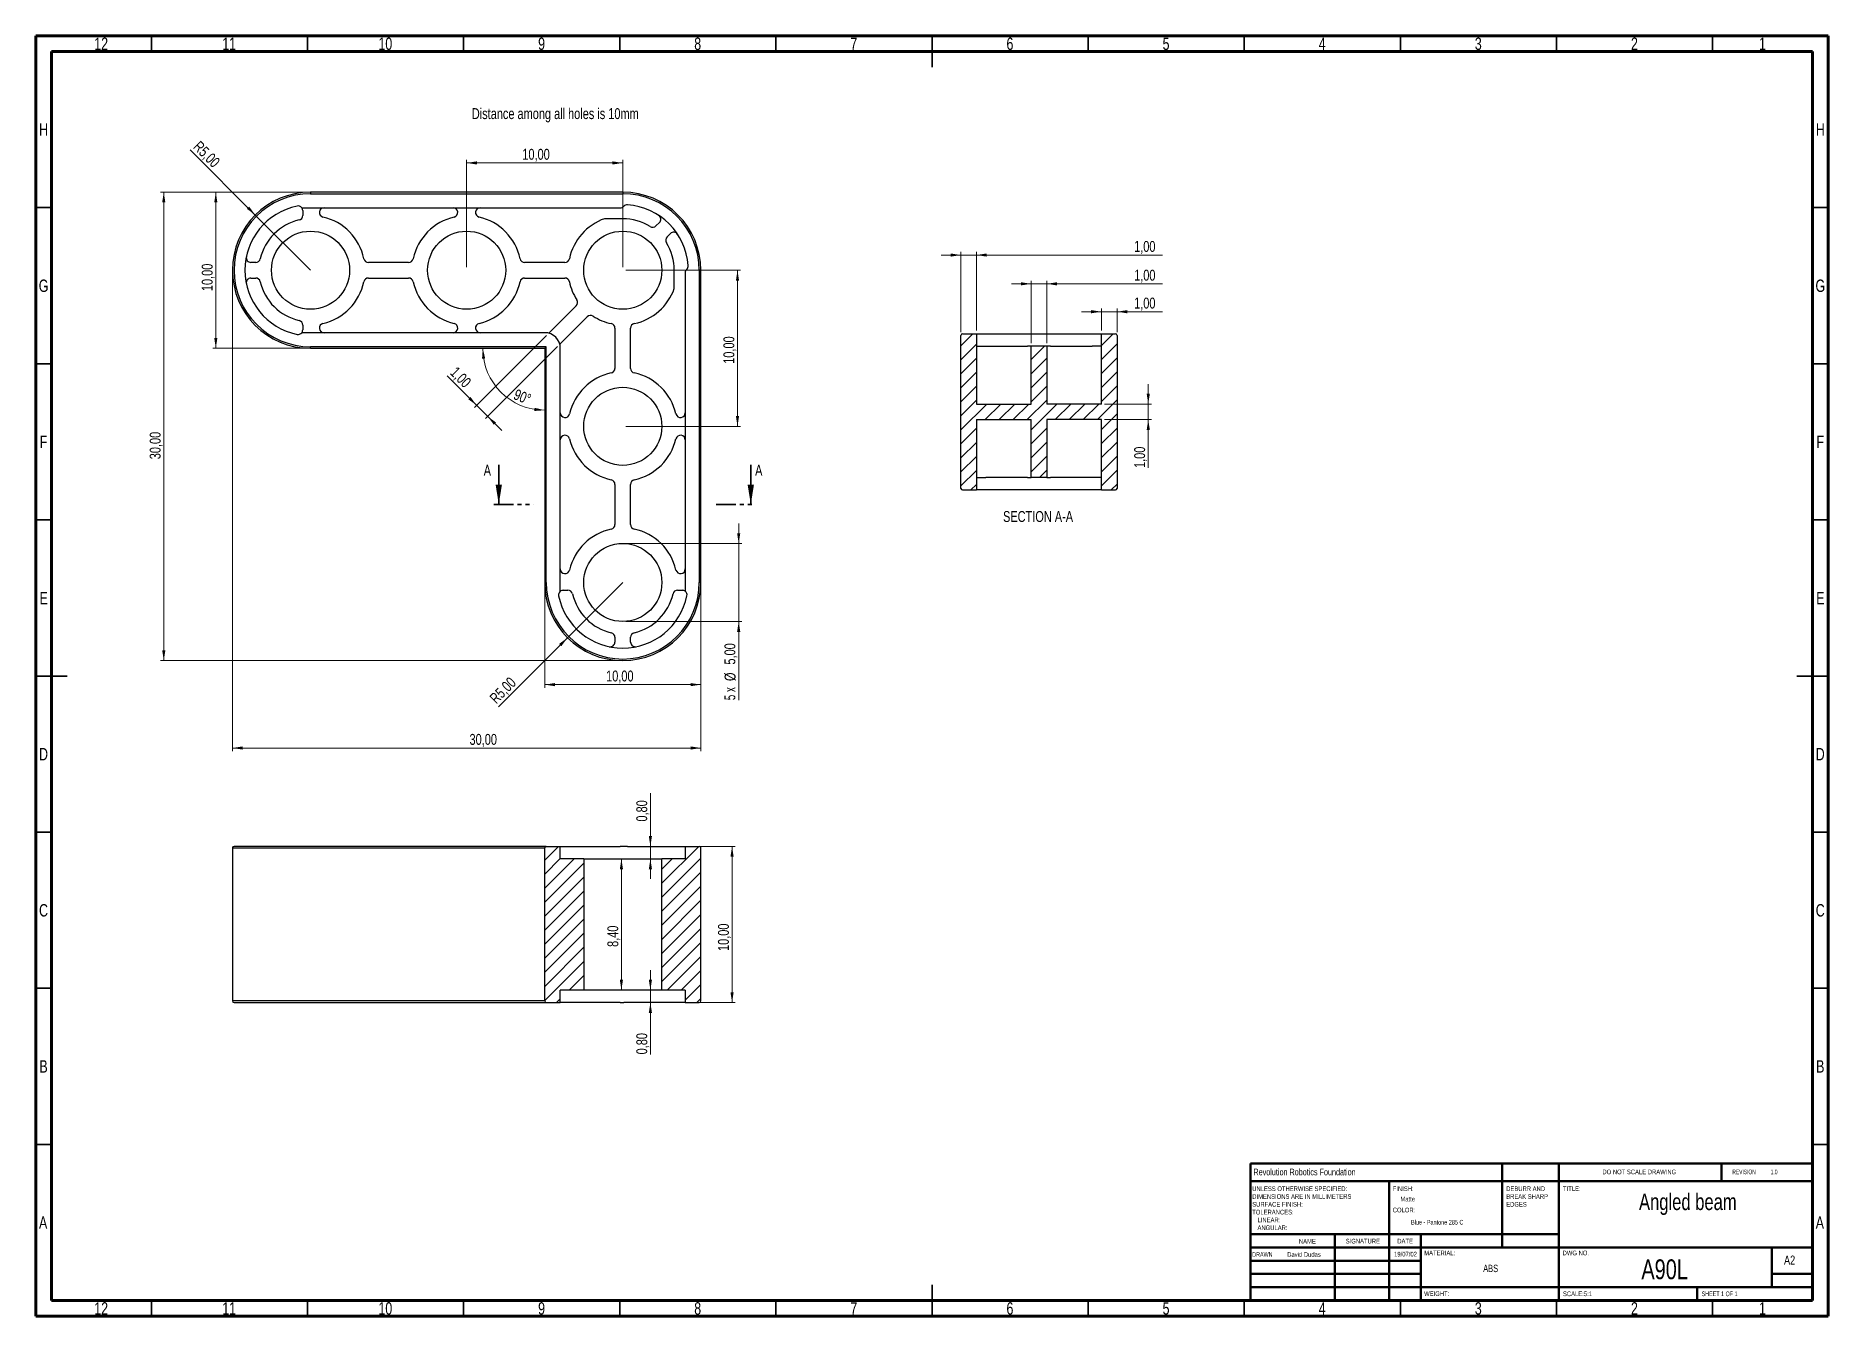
# Model space of a CAD drawing. Header units: millimetres. Extents: x 15 to 589, y 5 to 415.
import ezdxf

# ---------------------------------------------------------------- set-up
doc = ezdxf.new("R2010")
doc.units = ezdxf.units.MM
doc.linetypes.add('PHANTOM', pattern=[12.7, 6.35, -1.27, 1.27, -1.27, 1.27, -1.27])
doc.styles.add('SLDTEXTSTYLE0', font='TXT', dxfattribs={"width": 0.75})
doc.styles.add('SLDTEXTSTYLE1', font='TXT', dxfattribs={"width": 0.686449})
doc.styles.add('SLDTEXTSTYLE2', font='TXT', dxfattribs={"width": 0.625})
doc.styles.add('SLDTEXTSTYLE3', font='TXT', dxfattribs={"width": 0.6875})
doc.styles.add('SLDTEXTSTYLE4', font='TXT', dxfattribs={"width": 0.7})
doc.styles.add('SLDTEXTSTYLE5', font='TXT', dxfattribs={"width": 0.666667})
doc.dimstyles.new('SLDDIMSTYLE0', dxfattribs={"dimtxt": 3.5, "dimasz": 3.302, "dimexe": 0, "dimexo": 0.0625, "dimgap": 0.875, "dimtad": 1, "dimlfac": 0.2, "dimrnd": 1e-09, "dimzin": 12, "dimdsep": 46, "dimtxsty": 'SLDTEXTSTYLE0', "dimsah": 1, "dimcen": 0.09, "dimadec": 0, "dimazin": 3, "dimtfac": 1, "dimtofl": 0, "dimtmove": 0, "dimatfit": 3, "dimfxl": 0, "dimfrac": 2, "dimtolj": 1, "dimtzin": 12, "dimarcsym": 0})
doc.dimstyles.new('SLDDIMSTYLE1', dxfattribs={"dimtxt": 3.5, "dimasz": 3.302, "dimexe": 0, "dimexo": 0.0625, "dimgap": 0.875, "dimtad": 1, "dimlfac": 0.2, "dimrnd": 1e-09, "dimzin": 12, "dimdsep": 46, "dimtxsty": 'SLDTEXTSTYLE0', "dimsah": 1, "dimcen": 0, "dimadec": 0, "dimazin": 3, "dimtfac": 1, "dimtofl": 0, "dimtmove": 0, "dimatfit": 3, "dimfxl": 0, "dimfrac": 2, "dimtolj": 1, "dimtzin": 12, "dimarcsym": 0})
doc.dimstyles.new('SLDDIMSTYLE2', dxfattribs={"dimtxt": 3.5, "dimasz": 3.302, "dimexe": 0, "dimexo": 0.0625, "dimgap": 0.875, "dimtad": 1, "dimlfac": 0.2, "dimrnd": 1e-09, "dimzin": 12, "dimdsep": 46, "dimtxsty": 'SLDTEXTSTYLE0', "dimsah": 1, "dimcen": 0.09, "dimadec": 0, "dimazin": 3, "dimtfac": 1, "dimtmove": 0, "dimatfit": 0, "dimfxl": 0, "dimfrac": 2, "dimtolj": 1, "dimtzin": 12, "dimarcsym": 0})
doc.dimstyles.new('SLDDIMSTYLE3', dxfattribs={"dimtxt": 3.5, "dimasz": 3.302, "dimexe": 0, "dimexo": 0.0625, "dimgap": 0.875, "dimtad": 1, "dimdec": 4, "dimlfac": 0.2, "dimzin": 12, "dimdsep": 46, "dimtxsty": 'SLDTEXTSTYLE0', "dimsah": 1, "dimcen": 0.09, "dimazin": 3, "dimtfac": 1, "dimtofl": 0, "dimtmove": 0, "dimatfit": 3, "dimfxl": 0, "dimfrac": 2, "dimtolj": 1, "dimtzin": 12, "dimarcsym": 0})
doc.dimstyles.new('SLDDIMSTYLE4', dxfattribs={"dimtxt": 3.5, "dimasz": 3.302, "dimexe": 0, "dimexo": 0.0625, "dimgap": 0.875, "dimtad": 1, "dimlfac": 0.2, "dimrnd": 1e-09, "dimdsep": 46, "dimtxsty": 'SLDTEXTSTYLE0', "dimsah": 1, "dimcen": 0.09, "dimadec": 0, "dimazin": 2, "dimtfac": 1, "dimtmove": 0, "dimatfit": 0, "dimfxl": 0, "dimfrac": 2, "dimtolj": 1, "dimtzin": 12, "dimarcsym": 0})

# ---------------------------------------------------------------- blocks, each defined once
blk = doc.blocks.new('SW_NOTE_0')
at = {"color": 0, "linetype": 'Continuous', "lineweight": 0, "char_height": 1.5, "attachment_point": 1, "style": 'SLDTEXTSTYLE0'}
for s, insert in [('UNLESS OTHERWISE SPECIFIED:', (0, 1.93)), ('TOLERANCES:', (0, -5.57)), ('SURFACE FINISH:', (0, -3.07)), ('DIMENSIONS ARE IN MILLIMETERS', (0, -0.57)), ('ANGULAR:', (1.69, -10.57)), ('LINEAR:', (1.69, -8.07))]:
    blk.add_mtext(s, dxfattribs=dict(at, insert=insert))
blk = doc.blocks.new('SW_NOTE_0_1')
at = {"color": 0, "linetype": 'Continuous', "lineweight": 0, "char_height": 1.5, "attachment_point": 1, "style": 'SLDTEXTSTYLE0'}
for s, insert in [('DEBURR AND', (0, 1.93)), ('BREAK SHARP', (0, -0.57)), ('EDGES', (0, -3.07))]:
    blk.add_mtext(s, dxfattribs=dict(at, insert=insert))
blk = doc.blocks.new('_D')
at = {"color": 7, "linetype": 'Continuous', "lineweight": 0}
for p, q in [((177.97, 238.94), (177.97, 206.24)), ((227.97, 238.94), (227.97, 206.24)), ((177.97, 207.24), (227.97, 207.24))]:
    blk.add_line(p, q, dxfattribs=at)
at = {"color": 7, "linetype": 'Continuous', "lineweight": 18}
for points in [[(177.97, 207.24), (181.27, 206.73), (181.27, 207.74)], [(227.97, 207.24), (224.67, 207.74), (224.67, 206.73)]]:
    blk.add_solid(points, dxfattribs=at)
at = {"color": 7, "linetype": 'Continuous', "lineweight": 18, "insert": (197.63, 211.75), "char_height": 3.5, "attachment_point": 1, "style": 'SLDTEXTSTYLE0'}
blk.add_mtext('10,00', dxfattribs=at)
blk = doc.blocks.new('_D_1')
at = {"color": 7, "linetype": 'Continuous', "lineweight": 0}
for p, q in [((101.97, 364.94), (71.63, 364.94)), ((72.63, 314.94), (72.63, 364.94)), ((101.97, 314.94), (71.63, 314.94))]:
    blk.add_line(p, q, dxfattribs=at)
at = {"color": 7, "linetype": 'Continuous', "lineweight": 18}
for points in [[(72.63, 364.94), (72.13, 361.64), (73.14, 361.64)], [(72.63, 314.94), (73.14, 318.24), (72.13, 318.24)]]:
    blk.add_solid(points, dxfattribs=at)
at = {"color": 7, "linetype": 'Continuous', "lineweight": 18, "insert": (68.12, 333.26), "char_height": 3.5, "attachment_point": 1, "rotation": 90, "style": 'SLDTEXTSTYLE0'}
blk.add_mtext('10,00', dxfattribs=at)
blk = doc.blocks.new('_D_2')
at = {"color": 7, "linetype": 'Continuous', "lineweight": 0}
for q in [(64.46, 378.45), (102.97, 339.94)]:
    blk.add_line((85.29, 357.62), q, dxfattribs=at)
at = {"color": 7, "linetype": 'Continuous', "lineweight": 18}
blk.add_solid([(85.29, 357.62), (83.31, 360.31), (82.6, 359.6)], dxfattribs=at)
at = {"color": 7, "linetype": 'Continuous', "lineweight": 18, "insert": (67.65, 381.64), "char_height": 3.5, "attachment_point": 1, "rotation": 315, "style": 'SLDTEXTSTYLE0'}
blk.add_mtext('R5,00', dxfattribs=at)
blk = doc.blocks.new('_D_3')
at = {"color": 7, "linetype": 'Continuous', "lineweight": 0}
for q in [(202.97, 239.94), (163.18, 200.15)]:
    blk.add_line((185.29, 222.27), q, dxfattribs=at)
at = {"color": 7, "linetype": 'Continuous', "lineweight": 18}
blk.add_solid([(185.29, 222.27), (182.6, 220.29), (183.31, 219.57)], dxfattribs=at)
at = {"color": 7, "linetype": 'Continuous', "lineweight": 18, "insert": (159.99, 203.34), "char_height": 3.5, "attachment_point": 1, "rotation": 45, "style": 'SLDTEXTSTYLE0'}
blk.add_mtext('R5,00', dxfattribs=at)
blk = doc.blocks.new('_D_4')
at = {"color": 7, "linetype": 'Continuous', "lineweight": 0}
for p, q in [((152.97, 340.94), (152.97, 375.3)), ((152.97, 374.3), (202.97, 374.3)), ((202.97, 340.94), (202.97, 375.3))]:
    blk.add_line(p, q, dxfattribs=at)
at = {"color": 7, "linetype": 'Continuous', "lineweight": 18}
for points in [[(152.97, 374.3), (156.27, 373.8), (156.27, 374.81)], [(202.97, 374.3), (199.67, 374.81), (199.67, 373.8)]]:
    blk.add_solid(points, dxfattribs=at)
at = {"color": 7, "linetype": 'Continuous', "lineweight": 18, "insert": (170.8, 378.82), "char_height": 3.5, "attachment_point": 1, "style": 'SLDTEXTSTYLE0'}
blk.add_mtext('10,00', dxfattribs=at)
blk = doc.blocks.new('_D_5')
at = {"color": 7, "linetype": 'Continuous', "lineweight": 0}
for p, q in [((203.97, 339.94), (240.71, 339.94)), ((239.71, 339.94), (239.71, 289.94)), ((203.97, 289.94), (240.71, 289.94))]:
    blk.add_line(p, q, dxfattribs=at)
at = {"color": 7, "linetype": 'Continuous', "lineweight": 18}
for points in [[(239.71, 339.94), (239.2, 336.64), (240.21, 336.64)], [(239.71, 289.94), (240.21, 293.24), (239.2, 293.24)]]:
    blk.add_solid(points, dxfattribs=at)
at = {"color": 7, "linetype": 'Continuous', "lineweight": 18, "insert": (235.19, 309.98), "char_height": 3.5, "attachment_point": 1, "rotation": 90, "style": 'SLDTEXTSTYLE0'}
blk.add_mtext('10,00', dxfattribs=at)
blk = doc.blocks.new('_D_6')
at = {"color": 7, "linetype": 'Continuous', "lineweight": 0}
for p, q in [((240.09, 252.44), (240.09, 258.79)), ((203.97, 252.44), (241.09, 252.44)), ((240.09, 252.44), (240.09, 227.44)), ((203.97, 227.44), (241.09, 227.44)), ((240.09, 227.44), (240.09, 202.26))]:
    blk.add_line(p, q, dxfattribs=at)
at = {"color": 7, "linetype": 'Continuous', "lineweight": 18}
for points in [[(240.09, 252.44), (240.6, 255.74), (239.58, 255.74)], [(240.09, 227.44), (239.58, 224.14), (240.6, 224.14)]]:
    blk.add_solid(points, dxfattribs=at)
at = {"color": 7, "linetype": 'Continuous', "lineweight": 18, "char_height": 3.5, "attachment_point": 1, "rotation": 90}
for s, insert, style in [('5,00', (235.52, 213.66), 'SLDTEXTSTYLE0'), ('%%c', (235.58, 208.38), 'SLDTEXTSTYLE0'), ('5 x', (235.52, 202.26), 'SLDTEXTSTYLE5')]:
    blk.add_mtext(s, dxfattribs=dict(at, insert=insert, style=style))
blk = doc.blocks.new('_D_7')
at = {"color": 7, "linetype": 'Continuous', "lineweight": 0}
for p, q in [((178.55, 319.07), (155.46, 295.97)), ((182.09, 315.53), (159, 292.44)), ((156.17, 296.68), (146.7, 306.15)), ((156.17, 296.68), (159.7, 293.14)), ((159.7, 293.14), (164.19, 288.65))]:
    blk.add_line(p, q, dxfattribs=at)
at = {"color": 7, "linetype": 'Continuous', "lineweight": 18}
for points in [[(156.17, 296.68), (154.19, 299.37), (153.47, 298.65)], [(159.7, 293.14), (161.68, 290.45), (162.4, 291.17)]]:
    blk.add_solid(points, dxfattribs=at)
at = {"color": 7, "linetype": 'Continuous', "lineweight": 18, "insert": (149.89, 309.34), "char_height": 3.5, "attachment_point": 1, "rotation": 315, "style": 'SLDTEXTSTYLE0'}
blk.add_mtext('1,00', dxfattribs=at)
blk = doc.blocks.new('_D_8')
at = {"color": 7, "linetype": 'Continuous', "lineweight": 18}
blk.add_arc((177.97, 314.94), 19.83, 180, 270, dxfattribs=at)
for points in [[(158.13, 314.94), (157.9, 311.61), (158.91, 311.69)], [(177.97, 295.11), (174.72, 295.89), (174.63, 294.87)]]:
    blk.add_solid(points, dxfattribs=at)
at = {"color": 7, "linetype": 'Continuous', "lineweight": 18, "insert": (169.01, 302.02), "char_height": 3.5, "attachment_point": 1, "rotation": 338.22424, "style": 'SLDTEXTSTYLE0'}
blk.add_mtext('90°', dxfattribs=at)
blk = doc.blocks.new('_D_9')
at = {"color": 7, "linetype": 'Continuous', "lineweight": 0}
for p, q in [((77.97, 338.94), (77.97, 185.94)), ((227.97, 238.94), (227.97, 185.94)), ((77.97, 186.94), (227.97, 186.94))]:
    blk.add_line(p, q, dxfattribs=at)
at = {"color": 7, "linetype": 'Continuous', "lineweight": 18}
for points in [[(77.97, 186.94), (81.27, 186.43), (81.27, 187.45)], [(227.97, 186.94), (224.67, 187.45), (224.67, 186.43)]]:
    blk.add_solid(points, dxfattribs=at)
at = {"color": 7, "linetype": 'Continuous', "lineweight": 18, "insert": (153.89, 191.45), "char_height": 3.5, "attachment_point": 1, "style": 'SLDTEXTSTYLE0'}
blk.add_mtext('30,00', dxfattribs=at)
blk = doc.blocks.new('_D_10')
at = {"color": 7, "linetype": 'Continuous', "lineweight": 0}
for p, q in [((101.97, 364.94), (54.97, 364.94)), ((55.97, 364.94), (55.97, 214.94)), ((201.97, 214.94), (54.97, 214.94))]:
    blk.add_line(p, q, dxfattribs=at)
at = {"color": 7, "linetype": 'Continuous', "lineweight": 18}
for points in [[(55.97, 364.94), (55.46, 361.64), (56.48, 361.64)], [(55.97, 214.94), (56.48, 218.24), (55.46, 218.24)]]:
    blk.add_solid(points, dxfattribs=at)
at = {"color": 7, "linetype": 'Continuous', "lineweight": 18, "insert": (51.46, 279.41), "char_height": 3.5, "attachment_point": 1, "rotation": 90, "style": 'SLDTEXTSTYLE0'}
blk.add_mtext('30,00', dxfattribs=at)
blk = doc.blocks.new('_D_11')
at = {"color": 7, "linetype": 'Continuous', "lineweight": 0}
blk.add_line((202.53, 151.43), (202.53, 109.43), dxfattribs=at)
at = {"color": 7, "linetype": 'Continuous', "lineweight": 18}
for points in [[(202.53, 151.43), (202.03, 148.13), (203.04, 148.13)], [(202.53, 109.43), (203.04, 112.74), (202.03, 112.74)]]:
    blk.add_solid(points, dxfattribs=at)
at = {"color": 7, "linetype": 'Continuous', "lineweight": 18, "insert": (198.02, 123.24), "char_height": 3.5, "attachment_point": 1, "rotation": 90, "style": 'SLDTEXTSTYLE0'}
blk.add_mtext('8,40', dxfattribs=at)
blk = doc.blocks.new('_D_12')
at = {"color": 7, "linetype": 'Continuous', "lineweight": 0}
for p, q in [((224.91, 155.43), (238.97, 155.43)), ((237.97, 155.43), (237.97, 105.43)), ((224.91, 105.43), (238.97, 105.43))]:
    blk.add_line(p, q, dxfattribs=at)
at = {"color": 7, "linetype": 'Continuous', "lineweight": 18}
for points in [[(237.97, 155.43), (237.46, 152.13), (238.48, 152.13)], [(237.97, 105.43), (238.48, 108.74), (237.46, 108.74)]]:
    blk.add_solid(points, dxfattribs=at)
at = {"color": 7, "linetype": 'Continuous', "lineweight": 18, "insert": (233.46, 121.94), "char_height": 3.5, "attachment_point": 1, "rotation": 90, "style": 'SLDTEXTSTYLE0'}
blk.add_mtext('10,00', dxfattribs=at)
blk = doc.blocks.new('_D_13')
at = {"color": 7, "linetype": 'Continuous', "lineweight": 0}
for p, q in [((211.81, 155.43), (211.81, 172.43)), ((203.17, 155.43), (212.81, 155.43)), ((211.81, 155.43), (211.81, 151.43)), ((211.81, 151.43), (211.81, 145.08))]:
    blk.add_line(p, q, dxfattribs=at)
at = {"color": 7, "linetype": 'Continuous', "lineweight": 18}
for points in [[(211.81, 155.43), (212.32, 158.74), (211.31, 158.74)], [(211.81, 151.43), (211.31, 148.13), (212.32, 148.13)]]:
    blk.add_solid(points, dxfattribs=at)
at = {"color": 7, "linetype": 'Continuous', "lineweight": 18, "insert": (207.3, 163.38), "char_height": 3.5, "attachment_point": 1, "rotation": 90, "style": 'SLDTEXTSTYLE0'}
blk.add_mtext('0,80', dxfattribs=at)
blk = doc.blocks.new('_D_14')
at = {"color": 7, "linetype": 'Continuous', "lineweight": 0}
for p, q in [((211.81, 109.43), (211.81, 115.78)), ((211.81, 109.43), (211.81, 105.43)), ((203.17, 105.43), (212.81, 105.43)), ((211.81, 105.43), (211.81, 88.83))]:
    blk.add_line(p, q, dxfattribs=at)
at = {"color": 7, "linetype": 'Continuous', "lineweight": 18}
for points in [[(211.81, 109.43), (212.32, 112.74), (211.31, 112.74)], [(211.81, 105.43), (211.31, 102.13), (212.32, 102.13)]]:
    blk.add_solid(points, dxfattribs=at)
at = {"color": 7, "linetype": 'Continuous', "lineweight": 18, "insert": (207.3, 88.83), "char_height": 3.5, "attachment_point": 1, "rotation": 90, "style": 'SLDTEXTSTYLE0'}
blk.add_mtext('0,80', dxfattribs=at)
blk = doc.blocks.new('_D_15')
at = {"color": 7, "linetype": 'Continuous', "lineweight": 0}
for p, q in [((371.26, 297.09), (371.26, 303.44)), ((357.26, 297.09), (372.26, 297.09)), ((371.26, 297.09), (371.26, 292.09)), ((357.26, 292.09), (372.26, 292.09)), ((371.26, 292.09), (371.26, 276.62))]:
    blk.add_line(p, q, dxfattribs=at)
at = {"color": 7, "linetype": 'Continuous', "lineweight": 18}
for points in [[(371.26, 297.09), (371.76, 300.39), (370.75, 300.39)], [(371.26, 292.09), (370.75, 288.79), (371.76, 288.79)]]:
    blk.add_solid(points, dxfattribs=at)
at = {"color": 7, "linetype": 'Continuous', "lineweight": 18, "insert": (366.74, 276.62), "char_height": 3.5, "attachment_point": 1, "rotation": 90, "style": 'SLDTEXTSTYLE0'}
blk.add_mtext('1,00', dxfattribs=at)
blk = doc.blocks.new('_D_16')
at = {"color": 7, "linetype": 'Continuous', "lineweight": 0}
for p, q in [((356.26, 320.59), (356.26, 327.66)), ((361.26, 320.09), (361.26, 327.66)), ((356.26, 326.66), (349.91, 326.66)), ((356.26, 326.66), (361.26, 326.66)), ((361.26, 326.66), (375.78, 326.66))]:
    blk.add_line(p, q, dxfattribs=at)
at = {"color": 7, "linetype": 'Continuous', "lineweight": 18}
for points in [[(356.26, 326.66), (352.95, 327.17), (352.95, 326.15)], [(361.26, 326.66), (364.56, 326.15), (364.56, 327.17)]]:
    blk.add_solid(points, dxfattribs=at)
at = {"color": 7, "linetype": 'Continuous', "lineweight": 18, "insert": (366.73, 331.17), "char_height": 3.5, "attachment_point": 1, "style": 'SLDTEXTSTYLE0'}
blk.add_mtext('1,00', dxfattribs=at)
blk = doc.blocks.new('_D_17')
at = {"color": 7, "linetype": 'Continuous', "lineweight": 0}
for p, q in [((333.76, 335.59), (327.41, 335.59)), ((333.76, 316.59), (333.76, 336.59)), ((333.76, 335.59), (338.76, 335.59)), ((338.76, 316.59), (338.76, 336.59)), ((338.76, 335.59), (375.78, 335.59))]:
    blk.add_line(p, q, dxfattribs=at)
at = {"color": 7, "linetype": 'Continuous', "lineweight": 18}
for points in [[(333.76, 335.59), (330.45, 336.1), (330.45, 335.08)], [(338.76, 335.59), (342.06, 335.08), (342.06, 336.1)]]:
    blk.add_solid(points, dxfattribs=at)
at = {"color": 7, "linetype": 'Continuous', "lineweight": 18, "insert": (366.73, 340.1), "char_height": 3.5, "attachment_point": 1, "style": 'SLDTEXTSTYLE0'}
blk.add_mtext('1,00', dxfattribs=at)
blk = doc.blocks.new('_D_18')
at = {"color": 7, "linetype": 'Continuous', "lineweight": 0}
for p, q in [((311.26, 344.8), (304.91, 344.8)), ((311.26, 320.09), (311.26, 345.8)), ((311.26, 344.8), (316.26, 344.8)), ((316.26, 320.59), (316.26, 345.8)), ((316.26, 344.8), (375.78, 344.8))]:
    blk.add_line(p, q, dxfattribs=at)
at = {"color": 7, "linetype": 'Continuous', "lineweight": 18}
for points in [[(311.26, 344.8), (307.95, 345.31), (307.95, 344.29)], [(316.26, 344.8), (319.56, 344.29), (319.56, 345.31)]]:
    blk.add_solid(points, dxfattribs=at)
at = {"color": 7, "linetype": 'Continuous', "lineweight": 18, "insert": (366.73, 349.31), "char_height": 3.5, "attachment_point": 1, "style": 'SLDTEXTSTYLE0'}
blk.add_mtext('1,00', dxfattribs=at)

msp = doc.modelspace()

# ---------------------------------------------------------------- hatches: boundary and pattern name
at = {"linetype": 'Continuous', "lineweight": 18}
h = msp.add_hatch(dxfattribs=at)
h.set_pattern_fill('ANSI31', style=0)
edge = h.paths.add_edge_path(flags=0)
edge.add_line((338.75642, 297.08794), (338.75642, 315.58794))
edge.add_line((338.75642, 315.58794), (333.75642, 315.58794))
edge.add_line((333.75642, 315.58794), (333.75642, 297.08794))
edge.add_line((333.75642, 297.08794), (316.25642, 297.08794))
edge.add_line((316.25642, 297.08794), (316.25642, 319.58794))
edge.add_line((316.25642, 319.58794), (311.75642, 319.58794))
edge.add_arc((311.75642, 319.08794), 0.5, 90, 180)
edge.add_line((311.25642, 319.08794), (311.25642, 270.08794))
edge.add_arc((311.75642, 270.08794), 0.5, 180, 270)
edge.add_line((311.75642, 269.58794), (316.25642, 269.58794))
edge.add_line((316.25642, 269.58794), (316.25642, 292.08794))
edge.add_line((316.25642, 292.08794), (333.75642, 292.08794))
edge.add_line((333.75642, 292.08794), (333.75642, 273.58794))
edge.add_line((333.75642, 273.58794), (338.75642, 273.58794))
edge.add_line((338.75642, 273.58794), (338.75642, 292.08794))
edge.add_line((338.75642, 292.08794), (356.25642, 292.08794))
edge.add_line((356.25642, 292.08794), (356.25642, 269.58794))
edge.add_line((356.25642, 269.58794), (360.75642, 269.58794))
edge.add_arc((360.75642, 270.08794), 0.5, 270, 360)
edge.add_line((361.25642, 270.08794), (361.25642, 319.08794))
edge.add_arc((360.75642, 319.08794), 0.5, 0, 90)
edge.add_line((360.75642, 319.58794), (356.25642, 319.58794))
edge.add_line((356.25642, 319.58794), (356.25642, 297.08794))
edge.add_line((356.25642, 297.08794), (338.75642, 297.08794))
h = msp.add_hatch(dxfattribs=at)
h.set_pattern_fill('ANSI31', style=0)
edge = h.paths.add_edge_path(flags=0)
edge.add_line((177.96701, 154.93404), (177.96701, 105.93404))
edge.add_arc((178.46701, 105.93404), 0.5, 180, 270)
edge.add_line((178.46701, 105.43404), (182.96701, 105.43404))
edge.add_line((182.96701, 105.43404), (182.96701, 109.43404))
edge.add_line((182.96701, 109.43404), (190.46701, 109.43404))
edge.add_line((190.46701, 109.43404), (190.46701, 151.43404))
edge.add_line((190.46701, 151.43404), (182.96701, 151.43404))
edge.add_line((182.96701, 151.43404), (182.96701, 155.43404))
edge.add_line((182.96701, 155.43404), (178.46701, 155.43404))
edge.add_arc((178.46701, 154.93404), 0.5, 90, 180)
h = msp.add_hatch(dxfattribs=at)
h.set_pattern_fill('ANSI31', style=0)
edge = h.paths.add_edge_path(flags=0)
edge.add_line((227.96701, 105.93404), (227.96701, 154.93404))
edge.add_arc((227.46701, 154.93404), 0.5, 0, 90)
edge.add_line((227.46701, 155.43404), (222.96701, 155.43404))
edge.add_line((222.96701, 155.43404), (222.96701, 151.43404))
edge.add_line((222.96701, 151.43404), (215.46701, 151.43404))
edge.add_line((215.46701, 151.43404), (215.46701, 109.43404))
edge.add_line((215.46701, 109.43404), (222.96701, 109.43404))
edge.add_line((222.96701, 109.43404), (222.96701, 105.43404))
edge.add_line((222.96701, 105.43404), (227.46701, 105.43404))
edge.add_arc((227.46701, 105.93404), 0.5, 270, 360)

# ---------------------------------------------------------------- linework, layer by layer
at = {"color": 7, "linetype": 'Continuous', "lineweight": 70}
for p, q in [((15, 5), (15, 415)), ((15, 415), (589, 415)), ((589, 415), (589, 5)), ((20, 10), (20, 410)), ((20, 410), (584, 410)), ((584, 410), (584, 10)), ((584, 10), (20, 10)), ((589, 5), (15, 5))]:
    msp.add_line(p, q, dxfattribs=at)
at = {"color": 7, "linetype": 'Continuous', "lineweight": 35}
for p, q in [((52, 410), (52, 415)), ((102, 410), (102, 415)), ((152, 410), (152, 415)), ((202, 410), (202, 415)), ((252, 410), (252, 415)), ((302, 415), (302, 405)), ((302, 410), (302, 415)), ((352, 410), (352, 415)), ((402, 410), (402, 415)), ((452, 410), (452, 415)), ((502, 410), (502, 415)), ((552, 410), (552, 415)), ((20, 360), (15, 360)), ((584, 360), (589, 360)), ((20, 310), (15, 310)), ((584, 310), (589, 310)), ((163.25604, 277.64284), (163.25604, 264.94284)), ((243.96701, 277.64284), (243.96701, 264.94284)), ((20, 260), (15, 260)), ((584, 260), (589, 260)), ((15, 210), (25, 210)), ((20, 210), (15, 210)), ((589, 210), (579, 210)), ((584, 210), (589, 210)), ((20, 160), (15, 160)), ((584, 160), (589, 160)), ((20, 110), (15, 110)), ((584, 110), (589, 110)), ((20, 60), (15, 60)), ((584, 60), (589, 60)), ((302, 5), (302, 15)), ((52, 10), (52, 5)), ((102, 10), (102, 5)), ((152, 10), (152, 5)), ((202, 10), (202, 5)), ((252, 10), (252, 5)), ((302, 10), (302, 5)), ((352, 10), (352, 5)), ((402, 10), (402, 5)), ((452, 10), (452, 5)), ((502, 10), (502, 5)), ((552, 10), (552, 5))]:
    msp.add_line(p, q, dxfattribs=at)
at = {"color": 7, "linetype": 'Continuous', "lineweight": 25}
for p, q in [((202.96701, 364.94284), (102.96702, 364.94284)), ((102.96702, 364.94284), (102.96702, 364.44284)), ((102.96702, 364.44284), (202.96701, 364.44284)), ((202.96701, 364.94284), (202.96701, 364.44284)), ((100.15587, 359.94284), (202.17222, 359.94284)), ((100.46701, 359.02817), (100.46701, 357.49277)), ((202.96701, 356.44284), (197.13606, 356.44284)), ((214.69462, 355.20597), (213.60892, 354.12028)), ((217.14445, 350.58474), (218.23015, 351.67044)), ((85.41709, 342.44284), (83.88168, 342.44284)), ((134.39284, 342.44284), (121.54119, 342.44284)), ((184.39284, 342.44284), (171.54119, 342.44284)), ((219.46701, 334.11189), (219.46701, 339.94284)), ((222.96701, 339.14805), (222.96701, 237.1317)), ((227.96701, 339.94284), (227.46701, 339.94284)), ((227.46701, 339.94284), (227.46701, 239.94284)), ((227.96701, 239.94284), (227.96701, 339.94284)), ((83.88168, 337.44284), (85.41709, 337.44284)), ((121.54119, 337.44284), (134.39284, 337.44284)), ((171.54119, 337.44284), (184.39284, 337.44284)), ((188.06532, 328.57668), (179.26111, 319.77247)), ((100.46701, 322.39291), (100.46701, 320.8575)), ((182.79664, 316.23693), (191.60085, 325.04114)), ((177.96701, 319.94284), (100.15587, 319.94284)), ((200.46701, 321.36866), (200.46701, 308.51701)), ((205.46701, 308.51701), (205.46701, 321.36866)), ((311.25642, 270.08794), (311.25642, 319.08794)), ((311.75642, 319.58794), (316.25642, 319.58794)), ((316.25642, 319.58794), (316.25642, 297.08794)), ((316.25642, 319.58794), (356.25642, 319.58794)), ((356.25642, 297.08794), (356.25642, 319.58794)), ((356.25642, 319.58794), (360.75642, 319.58794)), ((361.25642, 319.08794), (361.25642, 270.08794)), ((102.96702, 314.94284), (102.96702, 315.44284)), ((178.46701, 315.44284), (102.96702, 315.44284)), ((102.96702, 314.94284), (177.96701, 314.94284)), ((178.46701, 315.44284), (177.96701, 314.94284)), ((177.96701, 314.94284), (177.96701, 239.94284)), ((178.46701, 239.94284), (178.46701, 315.44284)), ((182.96701, 237.1317), (182.96701, 314.94284)), ((316.25642, 315.58794), (319.21695, 315.58794)), ((319.21695, 315.58794), (332.57221, 315.58794)), ((333.75642, 315.58794), (332.57221, 315.58794)), ((333.75642, 297.08794), (333.75642, 315.58794)), ((338.75642, 315.58794), (333.75642, 315.58794)), ((338.75642, 315.58794), (338.75642, 297.08794)), ((339.94063, 315.58794), (338.75642, 315.58794)), ((339.94063, 315.58794), (353.2959, 315.58794)), ((356.25642, 315.58794), (353.2959, 315.58794)), ((316.25642, 297.08794), (333.75642, 297.08794)), ((356.25642, 297.08794), (338.75642, 297.08794)), ((316.25642, 292.08794), (333.75642, 292.08794)), ((316.25642, 292.08794), (316.25642, 269.58794)), ((333.75642, 273.58794), (333.75642, 292.08794)), ((356.25642, 292.08794), (338.75642, 292.08794)), ((338.75642, 292.08794), (338.75642, 273.58794)), ((356.25642, 269.58794), (356.25642, 292.08794)), ((200.46701, 271.36866), (200.46701, 258.51702)), ((205.46701, 258.51702), (205.46701, 271.36866)), ((316.25642, 273.58794), (319.21695, 273.58794)), ((332.57221, 273.58794), (319.21695, 273.58794)), ((332.57221, 273.58794), (333.75642, 273.58794)), ((338.75642, 273.58794), (333.75642, 273.58794)), ((338.75642, 273.58794), (339.94063, 273.58794)), ((353.2959, 273.58794), (339.94063, 273.58794)), ((356.25642, 273.58794), (353.2959, 273.58794)), ((311.75642, 269.58794), (316.25642, 269.58794)), ((356.25642, 269.58794), (316.25642, 269.58794)), ((356.25642, 269.58794), (360.75642, 269.58794)), ((177.96701, 239.94284), (178.46701, 239.94284)), ((183.88168, 237.44283), (185.41708, 237.44283)), ((220.51694, 237.44283), (222.05235, 237.44283)), ((227.96701, 239.94284), (227.46701, 239.94284)), ((200.46701, 222.39291), (200.46701, 220.85751)), ((205.46701, 220.85751), (205.46701, 222.39291)), ((102.96702, 155.43404), (78.46701, 155.43404)), ((178.46701, 155.43404), (102.96702, 155.43404)), ((178.46701, 155.43404), (182.96701, 155.43404)), ((182.96701, 151.43404), (182.96701, 155.43404)), ((182.96701, 155.43404), (202.17222, 155.43404)), ((203.26738, 155.43404), (202.17222, 155.43404)), ((204.46989, 155.43404), (203.26738, 155.43404)), ((204.46989, 155.43404), (222.96701, 155.43404)), ((222.96701, 155.43404), (227.46701, 155.43404)), ((222.96701, 155.43404), (222.96701, 151.43404)), ((77.96701, 154.93404), (77.96701, 105.93404)), ((102.96702, 154.93404), (177.96701, 154.93404)), ((177.96701, 105.93404), (177.96701, 154.93404)), ((190.46701, 151.43404), (182.96701, 151.43404)), ((190.46701, 151.43404), (190.46701, 109.43404)), ((190.46701, 151.43404), (202.96701, 151.43404)), ((202.96701, 151.43404), (215.46701, 151.43404)), ((215.46701, 109.43404), (215.46701, 151.43404)), ((222.96701, 151.43404), (215.46701, 151.43404)), ((227.96701, 105.93404), (227.96701, 154.93404)), ((190.46701, 109.43404), (182.96701, 109.43404)), ((182.96701, 105.43404), (182.96701, 109.43404)), ((202.96701, 109.43404), (190.46701, 109.43404)), ((215.46701, 109.43404), (202.96701, 109.43404)), ((222.96701, 109.43404), (215.46701, 109.43404)), ((222.96701, 109.43404), (222.96701, 105.43404)), ((78.46701, 105.43404), (102.96702, 105.43404)), ((177.96701, 105.93404), (102.96702, 105.93404)), ((102.96702, 105.43404), (178.46701, 105.43404)), ((178.46701, 105.43404), (182.96701, 105.43404)), ((202.17222, 105.43404), (182.96701, 105.43404)), ((202.17222, 105.43404), (203.26738, 105.43404)), ((204.46989, 105.43404), (203.26738, 105.43404)), ((222.96701, 105.43404), (204.46989, 105.43404)), ((222.96701, 105.43404), (227.46701, 105.43404))]:
    msp.add_line(p, q, dxfattribs=at)
at = {"color": 7, "linetype": 'PHANTOM', "lineweight": 35}
for p, q in [((161.66854, 264.94284), (174.37489, 264.94284)), ((232.85451, 264.94284), (245.55451, 264.94284))]:
    msp.add_line(p, q, dxfattribs=at)
at = {"color": 8, "linetype": 'Continuous', "lineweight": 25}
for p, q in [((77.96701, 154.93404), (102.96702, 154.93404)), ((102.96702, 105.93404), (77.96701, 105.93404))]:
    msp.add_line(p, q, dxfattribs=at)
at = {"color": 7, "linetype": 'Continuous', "lineweight": 50}
for p, q in [((404, 53.83885), (403.97624, 10.00001)), ((404, 53.83885), (584.00003, 53.83885)), ((484.60001, 53.83885), (484.58544, 26.95632)), ((502.80001, 53.83885), (502.77623, 9.94646)), ((554.79698, 48.22594), (554.80002, 53.83885)), ((583.99696, 48.22594), (403.99696, 48.22594)), ((448.39589, 48.22594), (448.37516, 9.97594)), ((502.8, 31.25), (404, 31.25)), ((430.99095, 31.25), (430.99095, 10)), ((458.6, 10), (458.6, 31.25)), ((458.6, 27), (404, 27)), ((458.6, 27), (584, 27)), ((571, 14.25), (571, 27)), ((458.6, 22.74993), (404, 22.74993)), ((458.6, 18.5), (404, 18.5)), ((584, 18.5), (571, 18.5)), ((404, 14.25), (584, 14.25)), ((547, 10), (547, 14.25))]:
    msp.add_line(p, q, dxfattribs=at)
at = {"color": 7, "linetype": 'Continuous', "lineweight": 25}
for centre in [(102.96701, 339.94284), (152.96701, 339.94284), (202.96701, 339.94284), (202.96701, 289.94284), (202.96701, 239.94284)]:
    msp.add_circle(centre, 12.5, dxfattribs=at)
for centre, radius, start, end in [((102.96701, 339.94284), 25, 90, 270), ((102.96701, 339.94284), 24.5, 90, 270), ((202.96701, 339.94284), 25, 0, 90), ((202.96701, 339.94284), 24.5, 0, 90), ((102.96701, 339.94284), 21, 101.83700416, 258.16299584), ((102.96701, 339.94284), 16.5, 102.83958841, 167.16041159), ((98.96701, 359.02817), 1.5, 37.57337149, 101.83700416), ((98.96701, 357.49277), 1.5, 282.83958841, 0), ((98.96701, 359.02817), 1.5, 0, 37.57337149), ((107.29714, 358.44284), 1.5, 90, 256.82644889), ((102.96701, 339.94284), 17.5, 12.15319747, 76.82644889), ((152.96701, 339.94284), 17.5, 103.17355111, 167.84680253), ((148.63689, 358.44284), 1.5, 283.17355111, 90), ((157.29714, 358.44284), 1.5, 90, 256.82644889), ((152.96701, 339.94284), 17.5, 12.15319747, 76.82644889), ((202.96701, 339.94284), 17.5, 109.46295095, 167.84680253), ((202.17222, 361.44284), 1.5, 270, 316.89532279), ((202.96701, 339.94284), 16.5, 57.83958841, 90), ((204.36254, 359.39284), 1.5, 85.89608146, 136.89532279), ((202.96701, 339.94284), 21, 4.10391854, 85.89608146), ((213.63396, 356.26663), 1.5, 315, 56.83700416), ((212.54826, 355.18094), 1.5, 237.83958841, 315), ((218.20511, 349.52408), 1.5, 135, 212.16041159), ((219.29081, 350.60978), 1.5, 33.16299584, 135), ((202.96701, 339.94284), 16.5, 0, 32.16041159), ((83.88168, 343.94284), 1.5, 168.16299584, 270), ((85.41708, 343.94284), 1.5, 270, 347.16041159), ((121.54119, 343.94284), 1.5, 192.15319747, 270), ((134.39284, 343.94284), 1.5, 270, 347.84680253), ((171.54119, 343.94284), 1.5, 192.15319747, 270), ((184.39284, 343.94284), 1.5, 270, 347.84680253), ((224.46701, 339.14805), 1.5, 133.10467721, 180), ((222.41701, 341.33837), 1.5, 313.10467721, 4.10391854), ((83.88168, 335.94284), 1.5, 90, 191.83700416), ((85.41708, 335.94284), 1.5, 12.83958841, 90), ((102.96701, 339.94284), 16.5, 192.83958841, 257.16041159), ((102.96701, 339.94284), 17.5, 283.17355111, 347.84680253), ((121.54119, 335.94284), 1.5, 90, 167.84680253), ((134.39284, 335.94284), 1.5, 12.15319747, 90), ((152.96701, 339.94284), 17.5, 192.15319747, 256.82644889), ((152.96701, 339.94284), 17.5, 283.17355111, 347.84680253), ((171.54119, 335.94284), 1.5, 90, 167.84680253), ((184.39284, 335.94284), 1.5, 12.15319747, 90), ((202.96701, 339.94284), 17.5, 192.15319747, 212.84680253), ((202.96701, 339.94284), 17.5, 282.15319747, 340.53704905), ((187.00466, 329.63734), 1.5, 315, 32.84680253), ((98.96701, 322.39291), 1.5, 0, 77.16041159), ((107.29714, 321.44284), 1.5, 103.17355111, 270), ((148.63689, 321.44284), 1.5, 270, 76.82644889), ((157.29714, 321.44284), 1.5, 103.17355111, 270), ((192.66151, 323.98048), 1.5, 57.15319747, 135), ((202.96701, 339.94284), 17.5, 237.15319747, 257.84680253), ((198.96701, 321.36866), 1.5, 0, 77.84680253), ((206.96701, 321.36866), 1.5, 102.15319747, 180), ((98.96701, 320.8575), 1.5, 258.16299584, 322.42662851), ((98.96701, 320.8575), 1.5, 322.42662851, 0), ((177.96701, 314.94284), 5, 0, 90), ((311.75642, 319.08794), 0.5, 90, 180), ((360.75642, 319.08794), 0.5, 0, 90), ((202.96701, 289.94284), 17.5, 102.15319747, 166.82644889), ((198.96701, 308.51701), 1.5, 282.15319747, 0), ((206.96701, 308.51701), 1.5, 180, 257.84680253), ((202.96701, 289.94284), 17.5, 13.17355111, 77.84680253), ((184.46701, 294.27296), 1.5, 180, 346.82644889), ((221.46701, 294.27296), 1.5, 193.17355111, 0), ((184.46701, 285.61271), 1.5, 13.17355111, 180), ((221.46701, 285.61271), 1.5, 0, 166.82644889), ((202.96701, 289.94284), 17.5, 193.17355111, 257.84680253), ((202.96701, 289.94284), 17.5, 282.15319747, 346.82644889), ((198.96701, 271.36866), 1.5, 0, 77.84680253), ((206.96701, 271.36866), 1.5, 102.15319747, 180), ((311.75642, 270.08794), 0.5, 180, 270), ((360.75642, 270.08794), 0.5, 270, 0), ((198.96701, 258.51701), 1.5, 282.15319747, 0), ((206.96701, 258.51701), 1.5, 180, 257.84680253), ((202.96701, 239.94284), 17.5, 102.15319747, 166.82644889), ((202.96701, 239.94284), 17.5, 13.17355111, 77.84680253), ((184.46701, 244.27296), 1.5, 180, 346.82644889), ((221.46701, 244.27296), 1.5, 193.17355111, 0), ((202.96701, 239.94284), 25, 180, 0), ((202.96701, 239.94284), 24.5, 180, 0), ((183.88168, 235.94284), 1.5, 127.57337149, 191.83700416), ((202.96701, 239.94284), 21, 191.83700416, 348.16299584), ((183.88168, 235.94284), 1.5, 90, 127.57337149), ((185.41708, 235.94284), 1.5, 12.83958841, 90), ((202.96701, 239.94284), 16.5, 192.83958841, 257.16041159), ((202.96701, 239.94284), 16.5, 282.83958841, 347.16041159), ((220.51694, 235.94284), 1.5, 90, 167.16041159), ((222.05235, 235.94284), 1.5, 52.42662851, 90), ((222.05235, 235.94284), 1.5, 348.16299584, 52.42662851), ((198.96701, 220.8575), 1.5, 258.16299584, 0), ((198.96701, 222.39291), 1.5, 0, 77.16041159), ((206.96701, 222.39291), 1.5, 102.83958841, 180), ((206.96701, 220.8575), 1.5, 180, 281.83700416), ((78.46701, 154.93404), 0.5, 90, 180), ((178.46701, 154.93404), 0.5, 90, 180), ((227.46701, 154.93404), 0.5, 0, 90), ((78.46701, 105.93404), 0.5, 180, 270), ((178.46701, 105.93404), 0.5, 180, 270), ((227.46701, 105.93404), 0.5, 270, 0)]:
    msp.add_arc(centre, radius, start, end, dxfattribs=at)
at = {"color": 7, "linetype": 'Continuous', "lineweight": 35}
for points in [[(163.25604, 264.94284), (164.27204, 271.29284), (162.24004, 271.29284)], [(243.96701, 264.94284), (244.98301, 271.29284), (242.95101, 271.29284)]]:
    msp.add_solid(points, dxfattribs=at)

# ---------------------------------------------------------------- block references
at = {"color": 7, "linetype": 'Continuous', "lineweight": 0}
for name, p in [('SW_NOTE_0', (404.55355, 44.63226)), ('SW_NOTE_0_1', (485.89439, 44.63226))]:
    msp.add_blockref(name, p, dxfattribs=at)

# ---------------------------------------------------------------- texts
for s, insert, char_height, attachment_point, style in [('12', (35.92007, 414.45207), 3.96875, 2, 'SLDTEXTSTYLE0'), ('11', (76.92007, 414.45207), 3.96875, 2, 'SLDTEXTSTYLE0'), ('10', (126.92007, 414.45207), 3.96875, 2, 'SLDTEXTSTYLE0'), ('9', (176.96004, 414.45207), 3.96875, 2, 'SLDTEXTSTYLE0'), ('8', (226.96004, 414.45207), 3.96875, 2, 'SLDTEXTSTYLE0'), ('7', (276.96004, 414.45207), 3.96875, 2, 'SLDTEXTSTYLE0'), ('6', (326.96004, 414.45207), 3.96875, 2, 'SLDTEXTSTYLE0'), ('5', (376.96004, 414.45207), 3.96875, 2, 'SLDTEXTSTYLE0'), ('4', (426.96004, 414.45207), 3.96875, 2, 'SLDTEXTSTYLE0'), ('3', (476.96004, 414.45207), 3.96875, 2, 'SLDTEXTSTYLE0'), ('2', (526.96004, 414.45207), 3.96875, 2, 'SLDTEXTSTYLE0'), ('1', (567.96004, 414.45207), 3.96875, 2, 'SLDTEXTSTYLE0'), ('Distance among all holes is 10mm', (154.62555, 391.84769), 3.5, 1, 'SLDTEXTSTYLE0'), ('H', (17.49035, 386.95207), 3.96875, 2, 'SLDTEXTSTYLE0'), ('H', (586.49035, 386.95207), 3.96875, 2, 'SLDTEXTSTYLE0'), ('G', (17.48668, 336.95207), 3.96875, 2, 'SLDTEXTSTYLE0'), ('G', (586.48668, 336.95207), 3.96875, 2, 'SLDTEXTSTYLE0'), ('F', (17.45774, 286.95207), 3.96875, 2, 'SLDTEXTSTYLE0'), ('F', (586.45774, 286.95207), 3.96875, 2, 'SLDTEXTSTYLE0'), ('SECTION A-A', (335.96354, 262.82398), 3.5, 2, 'SLDTEXTSTYLE0'), ('E', (17.50781, 236.95207), 3.96875, 2, 'SLDTEXTSTYLE0'), ('E', (586.50781, 236.95207), 3.96875, 2, 'SLDTEXTSTYLE0'), ('D', (17.45269, 186.95207), 3.96875, 2, 'SLDTEXTSTYLE0'), ('D', (586.45269, 186.95207), 3.96875, 2, 'SLDTEXTSTYLE0'), ('C', (17.45866, 136.95207), 3.96875, 2, 'SLDTEXTSTYLE0'), ('C', (586.45866, 136.95207), 3.96875, 2, 'SLDTEXTSTYLE0'), ('B', (17.4706, 86.95207), 3.96875, 2, 'SLDTEXTSTYLE0'), ('B', (586.4706, 86.95207), 3.96875, 2, 'SLDTEXTSTYLE0'), ('Revolution Robotics Foundation', (404.96334, 52.21154), 2.1166667, 1, 'SLDTEXTSTYLE0'), ('DO NOT SCALE DRAWING', (516.7146, 51.93682), 1.5, 1, 'SLDTEXTSTYLE0'), ('REVISION           1.0', (558.32722, 51.93682), 1.5, 1, 'SLDTEXTSTYLE2'), ('FINISH:', (449.5643, 46.56587), 1.5, 1, 'SLDTEXTSTYLE0'), ('TITLE:', (504.09016, 46.57618), 1.5, 1, 'SLDTEXTSTYLE0'), ('Matte', (452.00456, 43.23763), 1.4986, 1, 'SLDTEXTSTYLE0'), ('Angled beam', (544.06492, 44.26576), 5.2916667, 2, 'SLDTEXTSTYLE0'), ('A', (17.33969, 36.95207), 3.96875, 2, 'SLDTEXTSTYLE0'), ('COLOR:', (449.5643, 39.74211), 1.5, 1, 'SLDTEXTSTYLE0'), ('Blue - Pantone 285 C', (463.79896, 35.82644), 1.4986, 2, 'SLDTEXTSTYLE4'), ('A', (586.33969, 36.95207), 3.96875, 2, 'SLDTEXTSTYLE0'), ('NAME', (419.5061, 29.71578), 1.5, 1, 'SLDTEXTSTYLE0'), ('SIGNATURE', (434.49441, 29.77564), 1.5, 1, 'SLDTEXTSTYLE0'), ('DATE', (451.00784, 29.77564), 1.5, 1, 'SLDTEXTSTYLE0'), ('DRAWN', (404.55355, 25.50466), 1.5, 1, 'SLDTEXTSTYLE1'), ('David Dudas', (421.12527, 25.50325), 1.4986, 2, 'SLDTEXTSTYLE0'), ('19/07/02', (453.64652, 25.60277), 1.4986, 2, 'SLDTEXTSTYLE0'), ('MATERIAL:', (459.64586, 25.98606), 1.5, 1, 'SLDTEXTSTYLE0'), ('DWG NO.', (503.953, 25.98606), 1.5, 1, 'SLDTEXTSTYLE0'), ('A90L', (536.62597, 23.18136), 6.35, 2, 'SLDTEXTSTYLE0'), ('A2', (574.87116, 24.40639), 2.910417, 1, 'SLDTEXTSTYLE0'), ('ABS', (480.91799, 21.48557), 2.38125, 2, 'SLDTEXTSTYLE0'), ('WEIGHT:', (459.61781, 12.94931), 1.4986, 1, 'SLDTEXTSTYLE0'), ('SCALE:5:1', (504.07397, 12.90009), 1.5, 1, 'SLDTEXTSTYLE0'), ('SHEET 1 OF 1', (548.47829, 12.90009), 1.5, 1, 'SLDTEXTSTYLE3'), ('12', (35.92007, 9.45207), 3.96875, 2, 'SLDTEXTSTYLE0'), ('11', (76.92007, 9.45207), 3.96875, 2, 'SLDTEXTSTYLE0'), ('10', (126.92007, 9.45207), 3.96875, 2, 'SLDTEXTSTYLE0'), ('9', (176.96004, 9.45207), 3.96875, 2, 'SLDTEXTSTYLE0'), ('8', (226.96004, 9.45207), 3.96875, 2, 'SLDTEXTSTYLE0'), ('7', (276.96004, 9.45207), 3.96875, 2, 'SLDTEXTSTYLE0'), ('6', (326.96004, 9.45207), 3.96875, 2, 'SLDTEXTSTYLE0'), ('5', (376.96004, 9.45207), 3.96875, 2, 'SLDTEXTSTYLE0'), ('4', (426.96004, 9.45207), 3.96875, 2, 'SLDTEXTSTYLE0'), ('3', (476.96004, 9.45207), 3.96875, 2, 'SLDTEXTSTYLE0'), ('2', (526.96004, 9.45207), 3.96875, 2, 'SLDTEXTSTYLE0'), ('1', (567.96004, 9.45207), 3.96875, 2, 'SLDTEXTSTYLE0')]:
    msp.add_mtext(s, dxfattribs=dict(at, insert=insert, char_height=char_height, attachment_point=attachment_point, style=style))
at = {"color": 7, "linetype": 'Continuous', "char_height": 3.5, "attachment_point": 1, "style": 'SLDTEXTSTYLE0'}
for insert in [(158.42591, 277.64284), (245.34705, 277.64284)]:
    msp.add_mtext('A', dxfattribs=dict(at, insert=insert))

# ---------------------------------------------------------------- dimensions: what is measured, and where the dimension line sits
at = {"color": 7, "linetype": 'Continuous', "lineweight": 18}
for center, mpoint, picture, middle in [((102.96701, 339.94284), (85.28934, 357.62051), '_D_2', (68.60595, 374.30392)), ((202.96701, 239.94284), (185.28934, 222.26517), '_D_3', (167.32625, 204.30207))]:
    dim = msp.add_radius_dim(center=center, mpoint=mpoint, dimstyle='SLDDIMSTYLE1', dxfattribs=at)
    dim.commit()
    dim.dimension.update_dxf_attribs({"geometry": picture, "text_midpoint": middle, "dimtype": 164})
for base, p1, p2, dimstyle, picture, middle in [((202.96701, 374.30391), (152.96701, 339.94284), (202.96701, 339.94284), 'SLDDIMSTYLE0', '_D_4', (176.61446, 374.30391)), ((316.25642, 344.79999), (311.25642, 319.08794), (316.25642, 319.58794), 'SLDDIMSTYLE2', '_D_18', (371.25642, 344.79999)), ((227.96701, 186.94284), (77.96701, 339.94284), (227.96701, 239.94284), 'SLDDIMSTYLE0', '_D_9', (159.71233, 186.94284)), ((338.75642, 335.58794), (333.75642, 315.58794), (338.75642, 315.58794), 'SLDDIMSTYLE2', '_D_17', (371.25642, 335.58794)), ((361.25642, 326.66032), (356.25642, 319.58794), (361.25642, 319.08794), 'SLDDIMSTYLE2', '_D_16', (371.25642, 326.66032)), ((227.96701, 207.23531), (177.96701, 239.94284), (227.96701, 239.94284), 'SLDDIMSTYLE0', '_D', (203.45203, 207.23531))]:
    dim = msp.add_linear_dim(base=base, p1=p1, p2=p2, dimstyle=dimstyle, dxfattribs=at)
    dim.commit()
    dim.dimension.update_dxf_attribs({"geometry": picture, "text_midpoint": middle, "dimtype": 160})
for base, p1, p2, angle, dimstyle, picture, middle in [((55.96701, 214.94284), (102.96701, 364.94284), (202.96701, 214.94284), 90, 'SLDDIMSTYLE0', '_D_10', (55.96701, 285.23159)), ((72.63483, 364.94284), (102.96701, 314.94284), (102.96701, 364.94284), 90, 'SLDDIMSTYLE0', '_D_1', (72.63483, 339.0817)), ((239.70641, 289.94284), (202.96701, 339.94284), (202.96701, 289.94284), 90, 'SLDDIMSTYLE0', '_D_5', (239.70641, 315.79834)), ((159.70327, 293.14356), (179.26111, 319.77247), (182.79664, 316.23693), 315, 'SLDDIMSTYLE2', '_D_7', (149.89664, 302.95019)), ((371.25642, 292.08794), (356.25642, 297.08794), (356.25642, 292.08794), 90, 'SLDDIMSTYLE2', '_D_15', (371.25642, 281.14624)), ((211.8146, 151.43404), (202.17222, 155.43404), (222.96701, 151.43404), 90, 'SLDDIMSTYLE4', '_D_13', (211.8146, 167.90827)), ((237.96701, 105.43404), (223.91317, 155.43404), (223.91317, 105.43404), 90, 'SLDDIMSTYLE0', '_D_12', (237.96701, 127.76327)), ((202.53373, 109.43404), (222.96701, 151.43404), (222.96701, 109.43404), 90, 'SLDDIMSTYLE0', '_D_11', (202.53373, 127.76327)), ((211.8146, 105.43404), (222.96701, 109.43404), (202.17222, 105.43404), 90, 'SLDDIMSTYLE4', '_D_14', (211.8146, 93.35156))]:
    dim = msp.add_linear_dim(base=base, p1=p1, p2=p2, angle=angle, dimstyle=dimstyle, dxfattribs=at)
    dim.commit()
    dim.dimension.update_dxf_attribs({"geometry": picture, "text_midpoint": middle, "dimtype": 160})
dim = msp.add_angular_dim_2l(base=(163.94231, 300.91813), line1=((177.96701, 314.94284), (177.96701, 239.94284)), line2=((102.96701, 314.94284), (177.96701, 314.94284)), dimstyle='SLDDIMSTYLE3', dxfattribs=at)
dim.commit()
dim.dimension.update_dxf_attribs({"geometry": '_D_8', "text_midpoint": (170.60912, 296.5242), "dimtype": 162})
dim = msp.add_linear_dim(base=(240.08782, 227.44284), p1=(202.96701, 252.44284), p2=(202.96701, 227.44284), angle=90, text='5 x%%c<>', dimstyle='SLDDIMSTYLE2', dxfattribs=at)
dim.commit()
dim.dimension.update_dxf_attribs({"geometry": '_D_6', "text_midpoint": (240.08782, 212.48363), "dimtype": 160})

doc.saveas('drawing.dxf')
